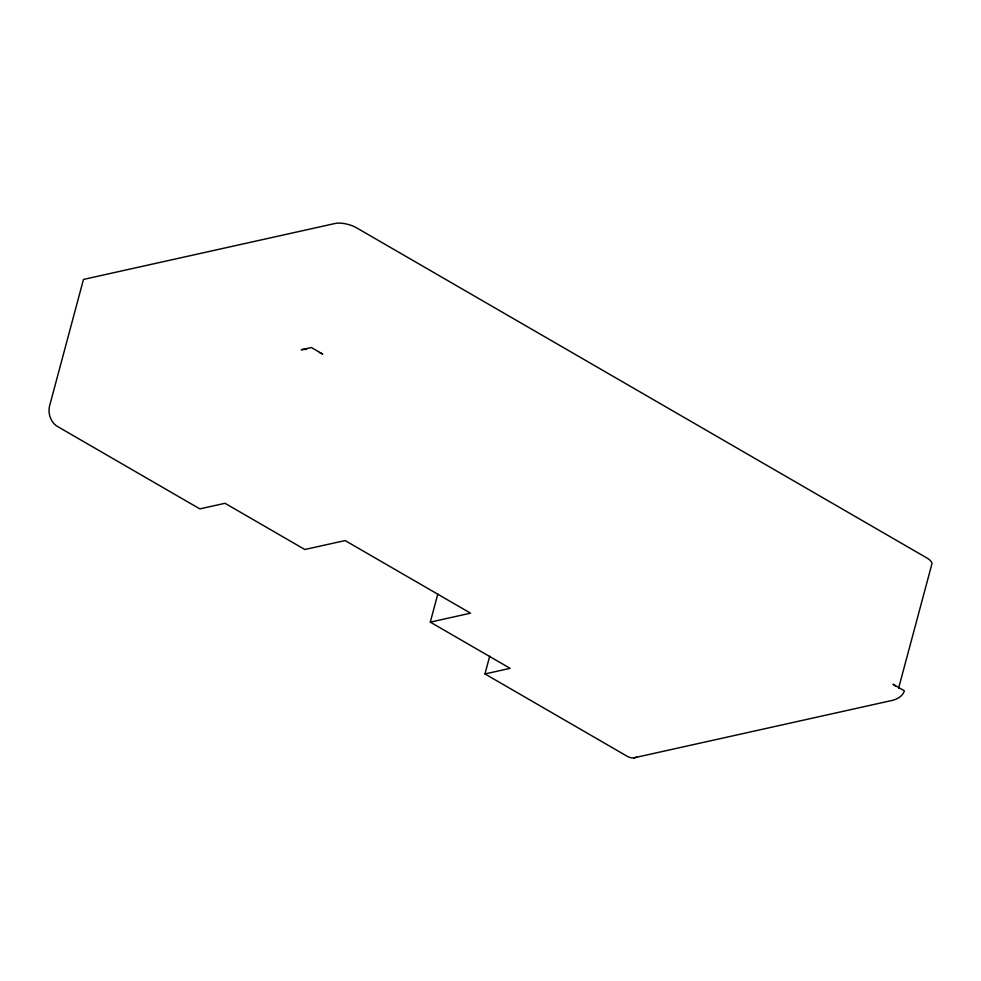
<?xml version="1.0" encoding="UTF-8"?>
<svg xmlns="http://www.w3.org/2000/svg" width="981" height="981" viewBox="0 0 981 981"><rect width="100%" height="100%" fill="white"/><g stroke="black" fill="none" stroke-linecap="round" stroke-linejoin="round"><path stroke-width="1.47" d="M489.703 656.203L484.957 673.935L510.12 668.343L430.291 622.126L437.808 594.057M898.621 688.147L931.68 564.774A15.671 5.874 15 0 0 926.837 557.944L356.594 227.837A15.671 5.874 15 0 0 335.122 223.472L83.471 279.426L49.639 405.717A15.671 11.797 77.5 0 0 57.278 426.355L199.842 508.881L225.005 503.29L304.833 549.507L345.104 540.556L470.549 613.174L430.291 622.126M633.726 757.884L890.405 700.814C896.205 699.796 902.459 696.841 904.396 690.845L892.992 684.248A15.671 5.874 15 0 1 895.604 686.026M484.957 673.935L627.521 756.461A15.671 11.797 77.5 0 0 636.681 757.013M306.612 349.444A15.671 5.874 15 0 0 301.277 349.776L311.345 347.532L322.749 354.141A15.671 5.874 15 0 0 319.463 352.51"/></g></svg>
